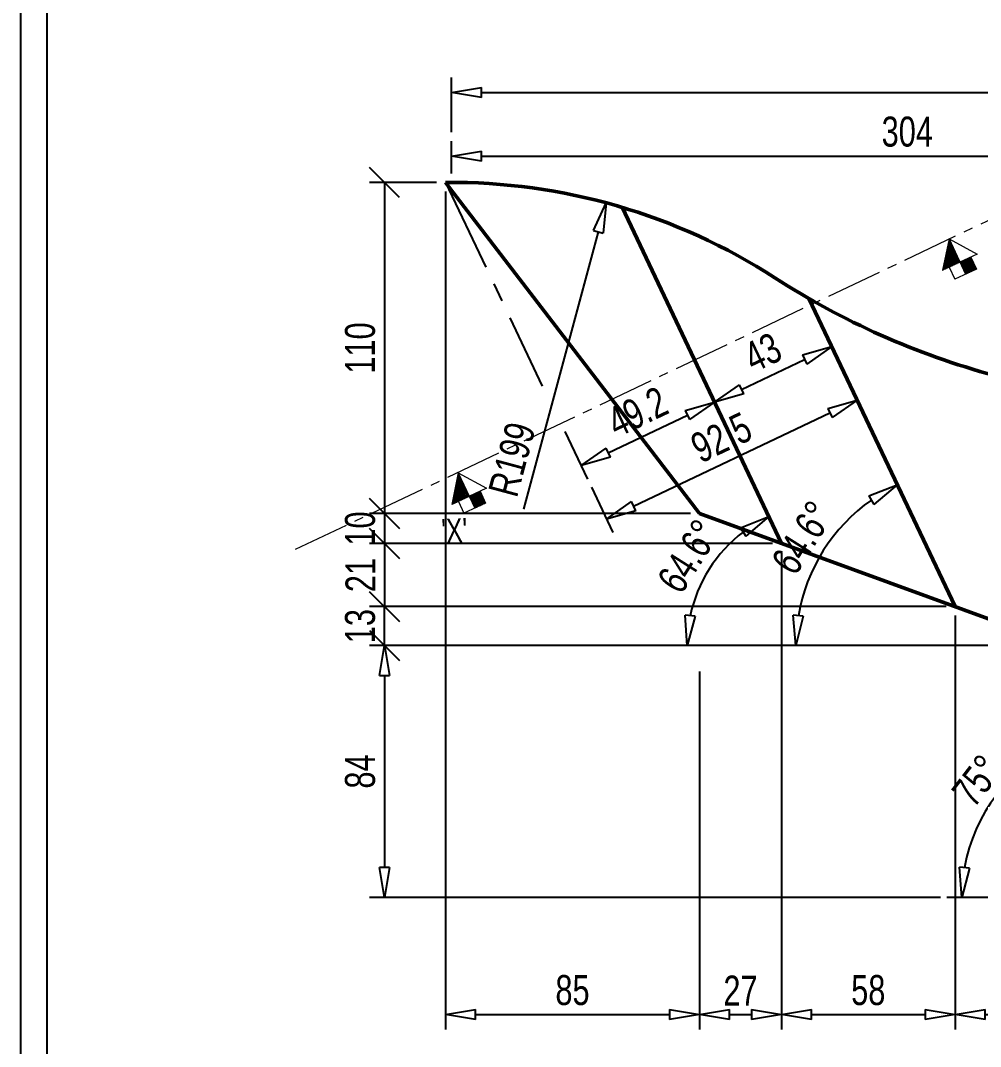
# Model space of a CAD drawing. Header units: millimetres. Extents: x 135002 to 160744, y 22203 to 27033.
# Drawn here: x 151892 to 152212.3, y 23471.3 to 23813.4 of the extents above; entities that cross this region are included whole.
import ezdxf

# ---------------------------------------------------------------- set-up
doc = ezdxf.new("R2010")
doc.units = ezdxf.units.MM
doc.header["$LTSCALE"] = 25
doc.linetypes.add('CENTER', pattern=[2, 1.25, -0.25, 0.25, -0.25])
doc.linetypes.add('CENTER2', pattern=[1.125, 0.75, -0.125, 0.125, -0.125])
doc.layers.get('0').update_dxf_attribs({"linetype": 'CONTINUOUS'})
doc.layers.get('Defpoints').update_dxf_attribs({"linetype": 'CONTINUOUS'})
doc.layers.add('04 DIMENSION', color=7, linetype='CONTINUOUS', lineweight=18)
doc.layers.add('cen line', color=1, linetype='CENTER2', lineweight=13)
doc.layers.add('CEN', color=3, linetype='CENTER')
doc.styles.add('DIM-1', font='swisscl.ttf')
doc.dimstyles.new('DIM-1', dxfattribs={"dimscale": 5, "dimtxt": 2, "dimasz": 2, "dimexe": 1, "dimexo": 0.6, "dimgap": 0.6, "dimtad": 1, "dimdec": 0, "dimzin": 0, "dimdsep": 46, "dimtxsty": 'DIM-1', "dimblk": 'CLOSEDBLANK', "dimcen": 0, "dimclrd": 8, "dimclre": 8, "dimclrt": 6, "dimadec": 0, "dimazin": 0, "dimtfac": 1, "dimtdec": 0, "dimtmove": 1, "dimatfit": 0, "dimfxl": 1, "dimtolj": 1, "dimtzin": 0, "dimarcsym": 1})

# ---------------------------------------------------------------- blocks, each defined once
blk = doc.blocks.new('_ClosedBlank')
at = {"color": 0, "linetype": 'ByBlock', "lineweight": -2}
for p, q in [((-1, 0.167), (0, 0)), ((-1, 0.167), (-1, -0.167)), ((0, 0), (-1, -0.167))]:
    blk.add_line(p, q, dxfattribs=at)
blk = doc.blocks.new('*D507')
at = {"layer": '04 DIMENSION', "color": 8, "linetype": 'Continuous', "lineweight": -2, "transparency": 16777216}
for p, q in [((152035.8, 23762.46), (152035.8, 23773.2)), ((152340, 23698.84), (152340, 23773.2))]:
    blk.add_line(p, q, dxfattribs=at)
at = {"layer": '04 DIMENSION', "color": 8, "lineweight": -2, "transparency": 16777216}
blk.add_line((152045.8, 23768.2), (152330, 23768.2), dxfattribs=at)
at = {"layer": 'Defpoints', "color": 0, "transparency": 16777216}
for p in [(152340, 23768.2), (152035.8, 23759.46), (152340, 23695.84)]:
    blk.add_point(p, dxfattribs=at)
at = {"layer": '04 DIMENSION', "color": 8, "lineweight": -2, "transparency": 16777216, "xscale": 10, "yscale": 10, "zscale": 10, "rotation": 180}
blk.add_blockref('_ClosedBlank', (152035.8, 23768.2), dxfattribs=at)
at = {"layer": '04 DIMENSION', "color": 8, "lineweight": -2, "transparency": 16777216, "xscale": 10, "yscale": 10, "zscale": 10}
blk.add_blockref('_ClosedBlank', (152340, 23768.2), dxfattribs=at)
at = {"layer": '04 DIMENSION', "color": 6, "transparency": 16777216, "insert": (152187.9, 23776.33), "char_height": 10, "attachment_point": 5, "style": 'DIM-1'}
blk.add_mtext('\\A1;304', dxfattribs=at)
blk = doc.blocks.new('*D509')
at = {"layer": '04 DIMENSION', "color": 8, "linetype": 'Continuous', "lineweight": -2, "transparency": 16777216}
for p, q in [((152035.8, 23776.2), (152035.8, 23794.44)), ((152443.96, 23776.2), (152443.96, 23794.44))]:
    blk.add_line(p, q, dxfattribs=at)
at = {"layer": '04 DIMENSION', "color": 8, "lineweight": -2, "transparency": 16777216}
blk.add_line((152045.8, 23789.44), (152433.96, 23789.44), dxfattribs=at)
at = {"layer": 'Defpoints', "color": 0, "transparency": 16777216}
for p in [(152443.96, 23789.44), (152035.8, 23773.2), (152443.96, 23773.2)]:
    blk.add_point(p, dxfattribs=at)
at = {"layer": '04 DIMENSION', "color": 8, "lineweight": -2, "transparency": 16777216, "xscale": 10, "yscale": 10, "zscale": 10, "rotation": 180}
blk.add_blockref('_ClosedBlank', (152035.8, 23789.44), dxfattribs=at)
at = {"layer": '04 DIMENSION', "color": 8, "lineweight": -2, "transparency": 16777216, "xscale": 10, "yscale": 10, "zscale": 10}
blk.add_blockref('_ClosedBlank', (152443.96, 23789.44), dxfattribs=at)
at = {"layer": '04 DIMENSION', "color": 6, "transparency": 16777216, "insert": (152239.88, 23797.56), "char_height": 10, "attachment_point": 5, "style": 'DIM-1'}
blk.add_mtext('\\A1;408', dxfattribs=at)
blk = doc.blocks.new('*D522')
at = {"layer": '04 DIMENSION', "color": 8, "linetype": 'Continuous', "lineweight": -2, "transparency": 16777216}
for p, q in [((152118.18, 23697.53), (152125.74, 23681.61)), ((152073.7, 23676.42), (152081.25, 23660.49))]:
    blk.add_line(p, q, dxfattribs=at)
at = {"layer": '04 DIMENSION', "color": 8, "lineweight": -2, "transparency": 16777216}
blk.add_line((152088.14, 23669.3), (152114.56, 23681.84), dxfattribs=at)
at = {"layer": 'Defpoints', "color": 0, "transparency": 16777216}
for p in [(152116.89, 23700.24), (152123.59, 23686.13), (152072.41, 23679.13)]:
    blk.add_point(p, dxfattribs=at)
at = {"layer": '04 DIMENSION', "color": 8, "lineweight": -2, "transparency": 16777216, "xscale": 10, "yscale": 10, "zscale": 10}
for p, rotation in [((152123.59, 23686.13), 25.39295523534486), ((152079.11, 23665.01), 205.3929552353449)]:
    blk.add_blockref('_ClosedBlank', p, dxfattribs=dict(at, rotation=rotation))
at = {"layer": '04 DIMENSION', "color": 6, "transparency": 16777216, "insert": (152097.87, 23682.9), "char_height": 10, "attachment_point": 5, "rotation": 25.393, "style": 'DIM-1'}
blk.add_mtext('\\A1;49.2', dxfattribs=at)
blk = doc.blocks.new('*D523')
at = {"layer": '04 DIMENSION', "color": 8, "linetype": 'Continuous', "lineweight": -2, "transparency": 16777216}
for p, q in [((152163.53, 23702.87), (152160.53, 23709.2)), ((152124.45, 23684.32), (152121.45, 23690.64))]:
    blk.add_line(p, q, dxfattribs=at)
at = {"layer": '04 DIMENSION', "color": 8, "lineweight": -2, "transparency": 16777216}
blk.add_line((152132.63, 23690.41), (152153.64, 23700.39), dxfattribs=at)
at = {"layer": 'Defpoints', "color": 0, "transparency": 16777216}
for p in [(152162.68, 23704.68), (152164.82, 23700.16), (152125.74, 23681.61)]:
    blk.add_point(p, dxfattribs=at)
at = {"layer": '04 DIMENSION', "color": 8, "lineweight": -2, "transparency": 16777216, "xscale": 10, "yscale": 10, "zscale": 10}
for p, rotation in [((152162.68, 23704.68), 25.39295523535647), ((152123.59, 23686.13), 205.3929552353565)]:
    blk.add_blockref('_ClosedBlank', p, dxfattribs=dict(at, rotation=rotation))
at = {"layer": '04 DIMENSION', "color": 6, "transparency": 16777216, "insert": (152139.65, 23702.74), "char_height": 10, "attachment_point": 5, "rotation": 25.393, "style": 'DIM-1'}
blk.add_mtext('\\A1;43', dxfattribs=at)
blk = doc.blocks.new('*D524')
at = {"layer": '04 DIMENSION', "color": 8, "linetype": 'Continuous', "lineweight": -2, "transparency": 16777216}
for p, q in [((152166.11, 23697.45), (152173.28, 23682.34)), ((152082.54, 23657.78), (152089.71, 23642.68))]:
    blk.add_line(p, q, dxfattribs=at)
at = {"layer": '04 DIMENSION', "color": 8, "lineweight": -2, "transparency": 16777216}
blk.add_line((152096.6, 23651.48), (152162.1, 23682.57), dxfattribs=at)
at = {"layer": 'Defpoints', "color": 0, "transparency": 16777216}
for p in [(152164.82, 23700.16), (152171.13, 23686.86), (152081.25, 23660.49)]:
    blk.add_point(p, dxfattribs=at)
at = {"layer": '04 DIMENSION', "color": 8, "lineweight": -2, "transparency": 16777216, "xscale": 10, "yscale": 10, "zscale": 10}
for p, rotation in [((152171.13, 23686.86), 25.3929552355579), ((152087.57, 23647.19), 205.3929552355579)]:
    blk.add_blockref('_ClosedBlank', p, dxfattribs=dict(at, rotation=rotation))
at = {"layer": '04 DIMENSION', "color": 6, "transparency": 16777216, "insert": (152125.87, 23674.36), "char_height": 10, "attachment_point": 5, "rotation": 25.393, "style": 'DIM-1'}
blk.add_mtext('\\A1;92.5', dxfattribs=at)
blk = doc.blocks.new('*D525')
at = {"layer": '04 DIMENSION', "color": 8, "linetype": 'Continuous', "lineweight": -2, "transparency": 16777216}
blk.add_line((152207, 23604.99), (152145.7, 23604.99), dxfattribs=at)
at = {"layer": '04 DIMENSION', "color": 8, "lineweight": -2, "transparency": 16777216}
blk.add_arc((152210, 23604.99), 59.29, 125.0674, 170.3256, dxfattribs=at)
at = {"layer": 'Defpoints', "color": 0, "transparency": 16777216}
for p in [(152155.05, 23720.74), (152166.68, 23645.48), (152203.84, 23617.96), (152232.16, 23604.99), (152264, 23604.99)]:
    blk.add_point(p, dxfattribs=at)
at = {"layer": '04 DIMENSION', "color": 8, "lineweight": -2, "transparency": 16777216, "xscale": 10, "yscale": 10, "zscale": 10}
for p, rotation in [((152184.57, 23658.55), 30.23017225486798), ((152150.7, 23604.99), 265.1627829804964)]:
    blk.add_blockref('_ClosedBlank', p, dxfattribs=dict(at, rotation=rotation))
at = {"layer": '04 DIMENSION', "color": 6, "transparency": 16777216, "insert": (152153.02, 23641.01), "char_height": 10, "attachment_point": 5, "rotation": 57.6965, "style": 'DIM-1'}
blk.add_mtext('\\A1;64.6°', dxfattribs=at)
blk = doc.blocks.new('*D526')
at = {"layer": '04 DIMENSION', "color": 8, "linetype": 'Continuous', "lineweight": -2, "transparency": 16777216}
blk.add_line((152159.11, 23604.99), (152109.42, 23604.99), dxfattribs=at)
at = {"layer": '04 DIMENSION', "color": 8, "lineweight": -2, "transparency": 16777216}
blk.add_arc((152162.11, 23604.99), 47.69, 127.4297, 167.9632, dxfattribs=at)
at = {"layer": 'Defpoints', "color": 0, "transparency": 16777216}
for p in [(152092.73, 23751.14), (152127.27, 23637.55), (152145.95, 23639.03), (152232.16, 23604.99), (152264, 23604.99)]:
    blk.add_point(p, dxfattribs=at)
at = {"layer": '04 DIMENSION', "color": 8, "lineweight": -2, "transparency": 16777216, "xscale": 10, "yscale": 10, "zscale": 10}
for p, rotation in [((152141.66, 23648.07), 31.41134640504795), ((152114.42, 23604.99), 263.9816088302956)]:
    blk.add_blockref('_ClosedBlank', p, dxfattribs=dict(at, rotation=rotation))
at = {"layer": '04 DIMENSION', "color": 6, "transparency": 16777216, "insert": (152114.94, 23634.81), "char_height": 10, "attachment_point": 5, "rotation": 57.6965, "style": 'DIM-1'}
blk.add_mtext('\\A1;64.6°', dxfattribs=at)
blk = doc.blocks.new('*D527')
at = {"layer": '04 DIMENSION', "color": 8, "linetype": 'Continuous', "lineweight": -2, "transparency": 16777216}
for p, q in [((152229.16, 23604.99), (152008.49, 23604.99)), ((152198.95, 23520.99), (152008.49, 23520.99))]:
    blk.add_line(p, q, dxfattribs=at)
at = {"layer": '04 DIMENSION', "color": 8, "lineweight": -2, "transparency": 16777216}
blk.add_line((152013.49, 23594.99), (152013.49, 23530.99), dxfattribs=at)
at = {"layer": 'Defpoints', "color": 0, "transparency": 16777216}
for p in [(152232.16, 23604.99), (152013.49, 23520.99), (152201.95, 23520.99)]:
    blk.add_point(p, dxfattribs=at)
at = {"layer": '04 DIMENSION', "color": 8, "lineweight": -2, "transparency": 16777216, "xscale": 10, "yscale": 10, "zscale": 10}
for p, rotation in [((152013.49, 23604.99), 90), ((152013.49, 23520.99), 270)]:
    blk.add_blockref('_ClosedBlank', p, dxfattribs=dict(at, rotation=rotation))
at = {"layer": '04 DIMENSION', "color": 6, "transparency": 16777216, "insert": (152005.37, 23562.99), "char_height": 10, "attachment_point": 5, "rotation": 90, "style": 'DIM-1'}
blk.add_mtext('\\A1;84', dxfattribs=at)
blk = doc.blocks.new('*D528')
at = {"layer": '04 DIMENSION', "color": 8, "linetype": 'Continuous', "lineweight": -2, "transparency": 16777216}
for p, q in [((152033.87, 23756.45), (152033.87, 23476.91)), ((152118.55, 23596.38), (152118.55, 23476.91))]:
    blk.add_line(p, q, dxfattribs=at)
at = {"layer": '04 DIMENSION', "color": 8, "lineweight": -2, "transparency": 16777216}
blk.add_line((152043.87, 23481.91), (152108.55, 23481.91), dxfattribs=at)
at = {"layer": 'Defpoints', "color": 0, "transparency": 16777216}
for p in [(152033.87, 23759.45), (152118.55, 23599.38), (152118.55, 23481.91)]:
    blk.add_point(p, dxfattribs=at)
at = {"layer": '04 DIMENSION', "color": 8, "lineweight": -2, "transparency": 16777216, "xscale": 10, "yscale": 10, "zscale": 10, "rotation": 180}
blk.add_blockref('_ClosedBlank', (152033.87, 23481.91), dxfattribs=at)
at = {"layer": '04 DIMENSION', "color": 8, "lineweight": -2, "transparency": 16777216, "xscale": 10, "yscale": 10, "zscale": 10}
blk.add_blockref('_ClosedBlank', (152118.55, 23481.91), dxfattribs=at)
at = {"layer": '04 DIMENSION', "color": 6, "transparency": 16777216, "insert": (152076.21, 23490.03), "char_height": 10, "attachment_point": 5, "style": 'DIM-1'}
blk.add_mtext('\\A1;85', dxfattribs=at)
blk = doc.blocks.new('_Oblique')
at = {"color": 0, "linetype": 'ByBlock', "lineweight": -2}
blk.add_line((-0.5, -0.5), (0.5, 0.5), dxfattribs=at)
blk = doc.blocks.new('*D529')
at = {"layer": '04 DIMENSION', "color": 8, "linetype": 'Continuous', "lineweight": -2, "transparency": 16777216}
for p, q in [((152030.87, 23759.45), (152008.49, 23759.45)), ((152115.55, 23649.01), (152008.49, 23649.01))]:
    blk.add_line(p, q, dxfattribs=at)
at = {"layer": '04 DIMENSION', "color": 8, "lineweight": -2, "transparency": 16777216}
blk.add_line((152013.49, 23759.45), (152013.49, 23649.01), dxfattribs=at)
at = {"layer": 'Defpoints', "color": 0, "transparency": 16777216}
for p in [(152033.87, 23759.45), (152013.49, 23649.01), (152118.55, 23649.01)]:
    blk.add_point(p, dxfattribs=at)
at = {"layer": '04 DIMENSION', "color": 8, "lineweight": -2, "transparency": 16777216, "xscale": 10, "yscale": 10, "zscale": 10}
for p, rotation in [((152013.49, 23759.45), 90), ((152013.49, 23649.01), 270)]:
    blk.add_blockref('_Oblique', p, dxfattribs=dict(at, rotation=rotation))
at = {"layer": '04 DIMENSION', "color": 6, "transparency": 16777216, "insert": (152005.37, 23704.23), "char_height": 10, "attachment_point": 5, "rotation": 90, "style": 'DIM-1'}
blk.add_mtext('\\A1;110', dxfattribs=at)
blk = doc.blocks.new('*D530')
at = {"layer": '04 DIMENSION', "color": 8, "linetype": 'Continuous', "lineweight": -2, "transparency": 16777216}
for p, q in [((152026.12, 23649.01), (152008.49, 23649.01)), ((152142.95, 23639.03), (152008.49, 23639.03))]:
    blk.add_line(p, q, dxfattribs=at)
at = {"layer": '04 DIMENSION', "color": 8, "lineweight": -2, "transparency": 16777216}
blk.add_line((152013.49, 23649.01), (152013.49, 23639.03), dxfattribs=at)
at = {"layer": 'Defpoints', "color": 0, "transparency": 16777216}
for p in [(152029.12, 23649.01), (152013.49, 23639.03), (152145.95, 23639.03)]:
    blk.add_point(p, dxfattribs=at)
at = {"layer": '04 DIMENSION', "color": 8, "lineweight": -2, "transparency": 16777216, "xscale": 10, "yscale": 10, "zscale": 10}
for p, rotation in [((152013.49, 23649.01), 90), ((152013.49, 23639.03), 270)]:
    blk.add_blockref('_Oblique', p, dxfattribs=dict(at, rotation=rotation))
at = {"layer": '04 DIMENSION', "color": 6, "transparency": 16777216, "insert": (152005.37, 23644.02), "char_height": 10, "attachment_point": 5, "rotation": 90, "style": 'DIM-1'}
blk.add_mtext('\\A1;10', dxfattribs=at)
blk = doc.blocks.new('*D531')
at = {"layer": '04 DIMENSION', "color": 8, "linetype": 'Continuous', "lineweight": -2, "transparency": 16777216}
for p, q in [((152022.59, 23639.03), (152008.49, 23639.03)), ((152200.84, 23617.96), (152008.49, 23617.96))]:
    blk.add_line(p, q, dxfattribs=at)
at = {"layer": '04 DIMENSION', "color": 8, "lineweight": -2, "transparency": 16777216}
blk.add_line((152013.49, 23639.03), (152013.49, 23617.96), dxfattribs=at)
at = {"layer": 'Defpoints', "color": 0, "transparency": 16777216}
for p in [(152025.59, 23639.03), (152013.49, 23617.96), (152203.84, 23617.96)]:
    blk.add_point(p, dxfattribs=at)
at = {"layer": '04 DIMENSION', "color": 8, "lineweight": -2, "transparency": 16777216, "xscale": 10, "yscale": 10, "zscale": 10}
for p, rotation in [((152013.49, 23639.03), 90), ((152013.49, 23617.96), 270)]:
    blk.add_blockref('_Oblique', p, dxfattribs=dict(at, rotation=rotation))
at = {"layer": '04 DIMENSION', "color": 6, "transparency": 16777216, "insert": (152005.47, 23628.5), "char_height": 10, "attachment_point": 5, "rotation": 90, "style": 'DIM-1'}
blk.add_mtext('\\A1;21', dxfattribs=at)
blk = doc.blocks.new('*D596')
at = {"layer": '04 DIMENSION', "color": 8, "linetype": 'Continuous', "lineweight": -2, "transparency": 16777216}
for p, q in [((152145.95, 23636.03), (152145.95, 23476.91)), ((152118.55, 23544.58), (152118.55, 23476.91))]:
    blk.add_line(p, q, dxfattribs=at)
at = {"layer": '04 DIMENSION', "color": 8, "lineweight": -2, "transparency": 16777216}
blk.add_line((152128.55, 23481.91), (152135.95, 23481.91), dxfattribs=at)
at = {"layer": 'Defpoints', "color": 0, "transparency": 16777216}
for p in [(152145.95, 23639.03), (152118.55, 23547.58), (152145.95, 23481.91)]:
    blk.add_point(p, dxfattribs=at)
at = {"layer": '04 DIMENSION', "color": 8, "lineweight": -2, "transparency": 16777216, "xscale": 10, "yscale": 10, "zscale": 10, "rotation": 180}
blk.add_blockref('_ClosedBlank', (152118.55, 23481.91), dxfattribs=at)
at = {"layer": '04 DIMENSION', "color": 8, "lineweight": -2, "transparency": 16777216, "xscale": 10, "yscale": 10, "zscale": 10}
blk.add_blockref('_ClosedBlank', (152145.95, 23481.91), dxfattribs=at)
at = {"layer": '04 DIMENSION', "color": 6, "transparency": 16777216, "insert": (152132.25, 23489.92), "char_height": 10, "attachment_point": 5, "style": 'DIM-1'}
blk.add_mtext('\\A1;27', dxfattribs=at)
blk = doc.blocks.new('*D597')
at = {"layer": '04 DIMENSION', "color": 8, "linetype": 'Continuous', "lineweight": -2, "transparency": 16777216}
for p, q in [((152203.84, 23614.96), (152203.84, 23476.91)), ((152145.95, 23540.4), (152145.95, 23476.91))]:
    blk.add_line(p, q, dxfattribs=at)
at = {"layer": '04 DIMENSION', "color": 8, "lineweight": -2, "transparency": 16777216}
blk.add_line((152155.95, 23481.91), (152193.84, 23481.91), dxfattribs=at)
at = {"layer": 'Defpoints', "color": 0, "transparency": 16777216}
for p in [(152203.84, 23617.96), (152145.95, 23543.4), (152203.84, 23481.91)]:
    blk.add_point(p, dxfattribs=at)
at = {"layer": '04 DIMENSION', "color": 8, "lineweight": -2, "transparency": 16777216, "xscale": 10, "yscale": 10, "zscale": 10, "rotation": 180}
blk.add_blockref('_ClosedBlank', (152145.95, 23481.91), dxfattribs=at)
at = {"layer": '04 DIMENSION', "color": 8, "lineweight": -2, "transparency": 16777216, "xscale": 10, "yscale": 10, "zscale": 10}
blk.add_blockref('_ClosedBlank', (152203.84, 23481.91), dxfattribs=at)
at = {"layer": '04 DIMENSION', "color": 6, "transparency": 16777216, "insert": (152174.89, 23490.03), "char_height": 10, "attachment_point": 5, "style": 'DIM-1'}
blk.add_mtext('\\A1;58', dxfattribs=at)
blk = doc.blocks.new('*D598')
at = {"layer": '04 DIMENSION', "color": 8, "linetype": 'Continuous', "lineweight": -2, "transparency": 16777216}
for p, q in [((152239.49, 23601.99), (152239.49, 23476.91)), ((152203.84, 23504.19), (152203.84, 23476.91))]:
    blk.add_line(p, q, dxfattribs=at)
at = {"layer": '04 DIMENSION', "color": 8, "lineweight": -2, "transparency": 16777216}
blk.add_line((152213.84, 23481.91), (152229.49, 23481.91), dxfattribs=at)
at = {"layer": 'Defpoints', "color": 0, "transparency": 16777216}
for p in [(152239.49, 23604.99), (152203.84, 23507.19), (152239.49, 23481.91)]:
    blk.add_point(p, dxfattribs=at)
at = {"layer": '04 DIMENSION', "color": 8, "lineweight": -2, "transparency": 16777216, "xscale": 10, "yscale": 10, "zscale": 10, "rotation": 180}
blk.add_blockref('_ClosedBlank', (152203.84, 23481.91), dxfattribs=at)
at = {"layer": '04 DIMENSION', "color": 8, "lineweight": -2, "transparency": 16777216, "xscale": 10, "yscale": 10, "zscale": 10}
blk.add_blockref('_ClosedBlank', (152239.49, 23481.91), dxfattribs=at)
at = {"layer": '04 DIMENSION', "color": 6, "transparency": 16777216, "insert": (152221.66, 23490.03), "char_height": 10, "attachment_point": 5, "style": 'DIM-1'}
blk.add_mtext('\\A1;36', dxfattribs=at)
blk = doc.blocks.new('*D601')
at = {"layer": '04 DIMENSION', "color": 8, "linetype": 'Continuous', "lineweight": -2, "transparency": 16777216}
for p, q in [((152021.32, 23617.96), (152008.49, 23617.96)), ((152021.32, 23604.99), (152008.49, 23604.99))]:
    blk.add_line(p, q, dxfattribs=at)
at = {"layer": '04 DIMENSION', "color": 8, "lineweight": -2, "transparency": 16777216}
blk.add_line((152013.49, 23604.99), (152013.49, 23617.96), dxfattribs=at)
at = {"layer": 'Defpoints', "color": 0, "transparency": 16777216}
for p in [(152013.49, 23617.96), (152024.32, 23617.96), (152024.32, 23604.99)]:
    blk.add_point(p, dxfattribs=at)
at = {"layer": '04 DIMENSION', "color": 8, "lineweight": -2, "transparency": 16777216, "xscale": 10, "yscale": 10, "zscale": 10}
for p, rotation in [((152013.49, 23617.96), 90), ((152013.49, 23604.99), 270)]:
    blk.add_blockref('_Oblique', p, dxfattribs=dict(at, rotation=rotation))
at = {"layer": '04 DIMENSION', "color": 6, "transparency": 16777216, "insert": (152005.37, 23611.47), "char_height": 10, "attachment_point": 5, "rotation": 90, "style": 'DIM-1'}
blk.add_mtext('\\A1;13', dxfattribs=at)
blk = doc.blocks.new('*D602')
at = {"layer": '04 DIMENSION', "color": 8, "lineweight": -2, "transparency": 16777216}
blk.add_line((152059.98, 23650.44), (152084.84, 23742.99), dxfattribs=at)
at = {"layer": 'Defpoints', "color": 0, "transparency": 16777216}
for p in [(152087.43, 23752.65), (152035.8, 23560.46)]:
    blk.add_point(p, dxfattribs=at)
at = {"layer": '04 DIMENSION', "color": 8, "lineweight": -2, "transparency": 16777216, "xscale": 10, "yscale": 10, "zscale": 10, "rotation": 74.96163062962327}
blk.add_blockref('_ClosedBlank', (152087.43, 23752.65), dxfattribs=at)
at = {"layer": '04 DIMENSION', "color": 6, "transparency": 16777216, "insert": (152056.04, 23667.07), "char_height": 10, "attachment_point": 5, "rotation": 74.9616, "style": 'DIM-1'}
blk.add_mtext('\\A1;R199', dxfattribs=at)
blk = doc.blocks.new('*D728')
at = {"layer": '04 DIMENSION', "color": 8, "linetype": 'Continuous', "lineweight": -2, "transparency": 16777216}
blk.add_line((152259, 23520.99), (152201.06, 23520.99), dxfattribs=at)
at = {"layer": '04 DIMENSION', "color": 8, "lineweight": -2, "transparency": 16777216}
blk.add_arc((152262, 23520.99), 55.94, 115.2555, 169.7445, dxfattribs=at)
at = {"layer": 'Defpoints', "color": 0, "transparency": 16777216}
for p in [(152244.88, 23584.87), (152226.04, 23563.84), (152262, 23520.99), (152262, 23520.99), (152316, 23520.99)]:
    blk.add_point(p, dxfattribs=at)
at = {"layer": '04 DIMENSION', "color": 8, "lineweight": -2, "transparency": 16777216, "xscale": 10, "yscale": 10, "zscale": 10}
for p, rotation in [((152247.52, 23575.02), 20.12775184827073), ((152206.06, 23520.99), 264.8722481517481)]:
    blk.add_blockref('_ClosedBlank', p, dxfattribs=dict(at, rotation=rotation))
at = {"layer": '04 DIMENSION', "color": 6, "transparency": 16777216, "insert": (152211.19, 23559.97), "char_height": 10, "attachment_point": 5, "rotation": 52.5, "style": 'DIM-1'}
blk.add_mtext('\\A1;75°', dxfattribs=at)

msp = doc.modelspace()

# ---------------------------------------------------------------- hatches: boundary and pattern name
at = {"layer": '04 DIMENSION'}
h = msp.add_hatch(dxfattribs=at)
h.set_pattern_fill('ANSI31', color=256, scale=0.1, angle=-64.89388)
h.set_pattern_definition([(340.10612462, (69463.5353, 144539.7903), (0.10803859404, 0.2985530308), [])])
h.paths.add_polyline_path([(152210.953, 23730.568), (152209.087, 23734.55), (152205.481, 23732.86), (152207.346, 23728.878)])
h.paths.add_polyline_path([(152205.481, 23732.86), (152201.824, 23740.664), (152199.693, 23730.148)])
h = msp.add_hatch(dxfattribs=at)
h.set_pattern_fill('ANSI31', color=256, scale=0.1, angle=-64.89388)
h.set_pattern_definition([(340.10612462, (69299.79988, 144461.69693), (0.10803859404, 0.2985530308), [])])
h.paths.add_polyline_path([(152047.217, 23652.475), (152045.352, 23656.456), (152041.745, 23654.767), (152043.611, 23650.785)])
h.paths.add_polyline_path([(152041.745, 23654.767), (152038.089, 23662.571), (152035.958, 23652.055)])

# ---------------------------------------------------------------- linework, layer by layer
for points in [[(151892.049, 23250.523), (153160.097, 23250.523), (153160.097, 24152.25), (151892.049, 24152.25)], [(151900.8, 23259.274), (153151.346, 23259.274), (153151.346, 24143.498), (151900.8, 24143.498)]]:
    msp.add_lwpolyline(points, close=True)
at = {"layer": '04 DIMENSION', "lineweight": 50}
for p, q in [((152118.547, 23649.006), (152033.867, 23759.452)), ((152092.729, 23751.144), (152145.946, 23639.034)), ((152155.05, 23720.744), (152203.838, 23617.963)), ((152219.924, 23612.108), (152118.547, 23649.006))]:
    msp.add_line(p, q, dxfattribs=at)
at = {"layer": '04 DIMENSION'}
for p, q in [((152201.824, 23740.664), (152199.693, 23730.148)), ((152201.824, 23740.664), (152211.268, 23735.572)), ((152201.824, 23740.664), (152207.346, 23728.878)), ((152211.268, 23735.572), (152199.693, 23730.148)), ((152209.087, 23734.55), (152210.953, 23730.568)), ((152201.874, 23731.17), (152203.74, 23727.189)), ((152210.953, 23730.568), (152203.74, 23727.189)), ((152038.089, 23662.571), (152035.958, 23652.055)), ((152038.089, 23662.571), (152047.533, 23657.479)), ((152038.089, 23662.571), (152043.611, 23650.785)), ((152047.533, 23657.479), (152035.958, 23652.055)), ((152045.352, 23656.456), (152047.217, 23652.475)), ((152038.139, 23653.077), (152040.004, 23649.095)), ((152047.217, 23652.475), (152040.004, 23649.095))]:
    msp.add_line(p, q, dxfattribs=at)
at = {"layer": '04 DIMENSION', "lineweight": 50}
for centre, radius, start, end in [((152035.799, 23560.461), 199, 57.15466, 90.5563), ((152284.749, 23946.084), 260, 237.15466, 254.88553)]:
    msp.add_arc(centre, radius, start, end, dxfattribs=at)
at = {"layer": 'CEN'}
msp.add_line((152033.867, 23759.452), (152066.137, 23691.47), dxfattribs=at)
at = {"layer": 'cen line'}
msp.add_line((151983.831, 23637.082), (152268.499, 23772.209), dxfattribs=at)

# ---------------------------------------------------------------- texts
at = {"layer": '04 DIMENSION', "color": 6, "insert": (152036.779, 23643.367), "char_height": 8, "attachment_point": 5, "rotation": 2.14701, "style": 'DIM-1'}
msp.add_mtext("\\A1;'X'", dxfattribs=at)

# ---------------------------------------------------------------- dimensions: what is measured, and where the dimension line sits
at = {"layer": '04 DIMENSION'}
for base, p1, p2, picture, middle in [((152443.964, 23789.436), (152035.799, 23773.202), (152443.964, 23773.202), '*D509', (152239.882, 23797.557)), ((152339.998, 23768.202), (152035.799, 23759.461), (152339.998, 23695.837), '*D507', (152187.899, 23776.33)), ((152145.946, 23481.905), (152118.547, 23547.581), (152145.946, 23639.034), '*D596', (152132.246, 23489.925)), ((152203.838, 23481.905), (152145.946, 23543.397), (152203.838, 23617.963), '*D597', (152174.892, 23490.026)), ((152239.491, 23481.905), (152203.838, 23507.193), (152239.491, 23604.986), '*D598', (152221.665, 23490.033))]:
    dim = msp.add_linear_dim(base=base, p1=p1, p2=p2, dimstyle='DIM-1', dxfattribs=at)
    dim.commit()
    dim.dimension.update_dxf_attribs({"geometry": picture, "text_midpoint": middle})
for base, p1, p2, override, picture, middle in [((152013.487, 23649.006), (152033.867, 23759.452), (152118.547, 23649.006), {"dimblk1": 'Oblique', "dimblk2": 'Oblique', "dimsah": 1}, '*D529', (152005.366, 23704.229)), ((152013.487, 23617.963), (152025.593, 23639.034), (152203.838, 23617.963), {"dimblk1": 'Oblique', "dimblk2": 'Oblique', "dimsah": 1}, '*D531', (152005.467, 23628.498)), ((152013.487, 23520.986), (152232.163, 23604.986), (152201.953, 23520.986), {"dimadec": 1}, '*D527', (152005.366, 23562.986))]:
    dim = msp.add_linear_dim(base=base, p1=p1, p2=p2, angle=90, dimstyle='DIM-1', override=override, dxfattribs=at)
    dim.commit()
    dim.dimension.update_dxf_attribs({"geometry": picture, "text_midpoint": middle})
dim = msp.add_linear_dim(base=(152118.547, 23481.905), p1=(152033.867, 23759.452), p2=(152118.547, 23599.382), dimstyle='DIM-1', override={"dimadec": 1}, dxfattribs=at)
dim.commit()
dim.dimension.update_dxf_attribs({"geometry": '*D528', "text_midpoint": (152076.207, 23490.026)})
dim = msp.add_radius_dim(center=(152035.799, 23560.461), mpoint=(152087.433, 23752.646), dimstyle='DIM-1', dxfattribs=at)
dim.commit()
dim.dimension.update_dxf_attribs({"geometry": '*D602', "text_midpoint": (152063.876, 23664.965), "dimtype": 164})
for base, line1, line2, picture, middle in [((152127.271, 23637.553), ((152263.998, 23604.986), (152232.163, 23604.986)), ((152092.729, 23751.144), (152145.946, 23639.034)), '*D526', (152114.936, 23634.811)), ((152166.683, 23645.479), ((152155.05, 23720.744), (152203.838, 23617.963)), ((152263.998, 23604.986), (152232.163, 23604.986)), '*D525', (152153.017, 23641.013))]:
    dim = msp.add_angular_dim_2l(base=base, line1=line1, line2=line2, dimstyle='DIM-1', override={"dimadec": 1}, dxfattribs=at)
    dim.commit()
    dim.dimension.update_dxf_attribs({"geometry": picture, "text_midpoint": middle})
for p1, p2, distance, override, picture, middle in [((152125.736, 23681.609), (152164.82, 23700.162), 5, {"dimadec": 1}, '*D523', (152139.651, 23702.739)), ((152072.41, 23679.128), (152116.891, 23700.243), -15.626, {"dimdec": 1, "dimadec": 1}, '*D522', (152097.871, 23682.9)), ((152081.255, 23660.495), (152164.82, 23700.162), -14.723, {"dimdec": 1, "dimadec": 1}, '*D524', (152125.868, 23674.364))]:
    dim = msp.add_aligned_dim(p1=p1, p2=p2, distance=distance, dimstyle='DIM-1', override=override, dxfattribs=at)
    dim.commit()
    dim.dimension.update_dxf_attribs({"geometry": picture, "text_midpoint": middle})
for base, p1, p2, picture, middle in [((152013.487, 23639.034), (152029.12, 23649.006), (152145.946, 23639.034), '*D530', (152013.487, 23644.02)), ((152013.487, 23617.963), (152024.318, 23604.986), (152024.318, 23617.963), '*D601', (152013.487, 23611.474))]:
    dim = msp.add_linear_dim(base=base, p1=p1, p2=p2, angle=90, dimstyle='DIM-1', override={"dimblk1": 'Oblique', "dimblk2": 'Oblique', "dimsah": 1}, dxfattribs=at)
    dim.commit()
    dim.dimension.update_dxf_attribs({"geometry": picture, "text_midpoint": middle, "dimtype": 160})
dim = msp.add_angular_dim_2l(base=(152226.039, 23563.841), line1=((152315.998, 23520.986), (152261.998, 23520.986)), line2=((152244.88, 23584.873), (152261.998, 23520.986)), dimstyle='DIM-1', dxfattribs=at)
dim.commit()
dim.dimension.update_dxf_attribs({"geometry": '*D728', "text_midpoint": (152211.188, 23559.974)})

doc.saveas('drawing.dxf')
